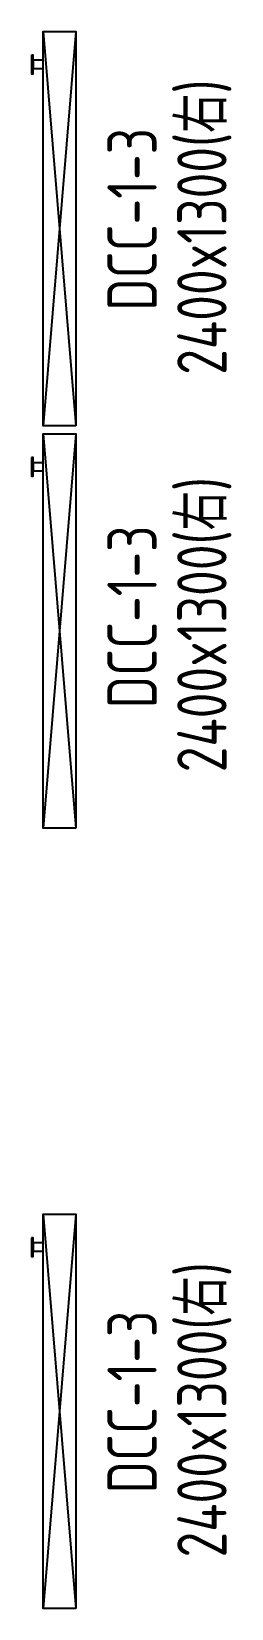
# Model space of a CAD drawing. Extents: x 14730 to 454070, y 45130 to 157087.
# Drawn here: x 14730 to 15946, y 146900 to 156500 of the extents above; entities that cross this region are included whole.
import ezdxf
from ezdxf.enums import TextEntityAlignment as Align

# ---------------------------------------------------------------- set-up
doc = ezdxf.new("R2010")
doc.units = 0
doc.header["$LTSCALE"] = 50
doc.header["$MEASUREMENT"] = 0
doc.layers.add('0-DCC', color=30, linetype='Continuous')
doc.layers.add('DCC-Size', color=4, linetype='Continuous')
doc.styles.add('X-HL-CR-F1-EQP-02-01$0$EDRI-COM', font='tssdeng.shx', dxfattribs={"width": 0.8, "bigfont": 'hztxt.shx'})
doc.styles.add('X-HLP2-CR-F2-LAY-KEQP-02-002$0$X-HL-CR-F1-EQP-02-01$0$EDRI-COM', font='tssdeng.shx', dxfattribs={"width": 0.8, "bigfont": 'hztxt.shx'})

# ---------------------------------------------------------------- blocks, each defined once
blk = doc.blocks.new('DCC-1-3')
at = {"layer": '0-DCC'}
for p, q in [((100, 1200), (-100, -1200)), ((-100, 1200), (100, -1200))]:
    blk.add_line(p, q, dxfattribs=at)
for points in [[(100, -1200), (-100, -1200), (-100, 1200), (100, 1200)], [(-170, 1057), (-170, 943), (-160, 943), (-160, 1057)], [(-100, 1025), (-160, 1025), (-160, 975), (-100, 975)]]:
    blk.add_lwpolyline(points, close=True, dxfattribs=at)

msp = doc.modelspace()

# ---------------------------------------------------------------- block references
at = {"transparency": 33554687}
for p in [(14900, 155300), (14900, 152850), (14900, 148100)]:
    msp.add_blockref('DCC-1-3', p, dxfattribs=at)

# ---------------------------------------------------------------- texts
at = {"layer": 'DCC-Size', "transparency": 33554687, "width": 0.8}
for s, style, p in [('2400x1300(右)', 'X-HLP2-CR-F2-LAY-KEQP-02-002$0$X-HL-CR-F1-EQP-02-01$0$EDRI-COM', (15916.5, 155309.4)), ('DCC-1-3', 'X-HL-CR-F1-EQP-02-01$0$EDRI-COM', (15491.5, 155356.8)), ('2400x1300(右)', 'X-HLP2-CR-F2-LAY-KEQP-02-002$0$X-HL-CR-F1-EQP-02-01$0$EDRI-COM', (15916.5, 152889.5)), ('DCC-1-3', 'X-HL-CR-F1-EQP-02-01$0$EDRI-COM', (15491.5, 152936.8)), ('2400x1300(右)', 'X-HLP2-CR-F2-LAY-KEQP-02-002$0$X-HL-CR-F1-EQP-02-01$0$EDRI-COM', (15916.5, 148109.4)), ('DCC-1-3', 'X-HL-CR-F1-EQP-02-01$0$EDRI-COM', (15491.5, 148156.8))]:
    msp.add_text(s, height=300, rotation=90, dxfattribs=dict(at, style=style)).set_placement(p, align=Align.CENTER)

doc.saveas('drawing.dxf')
